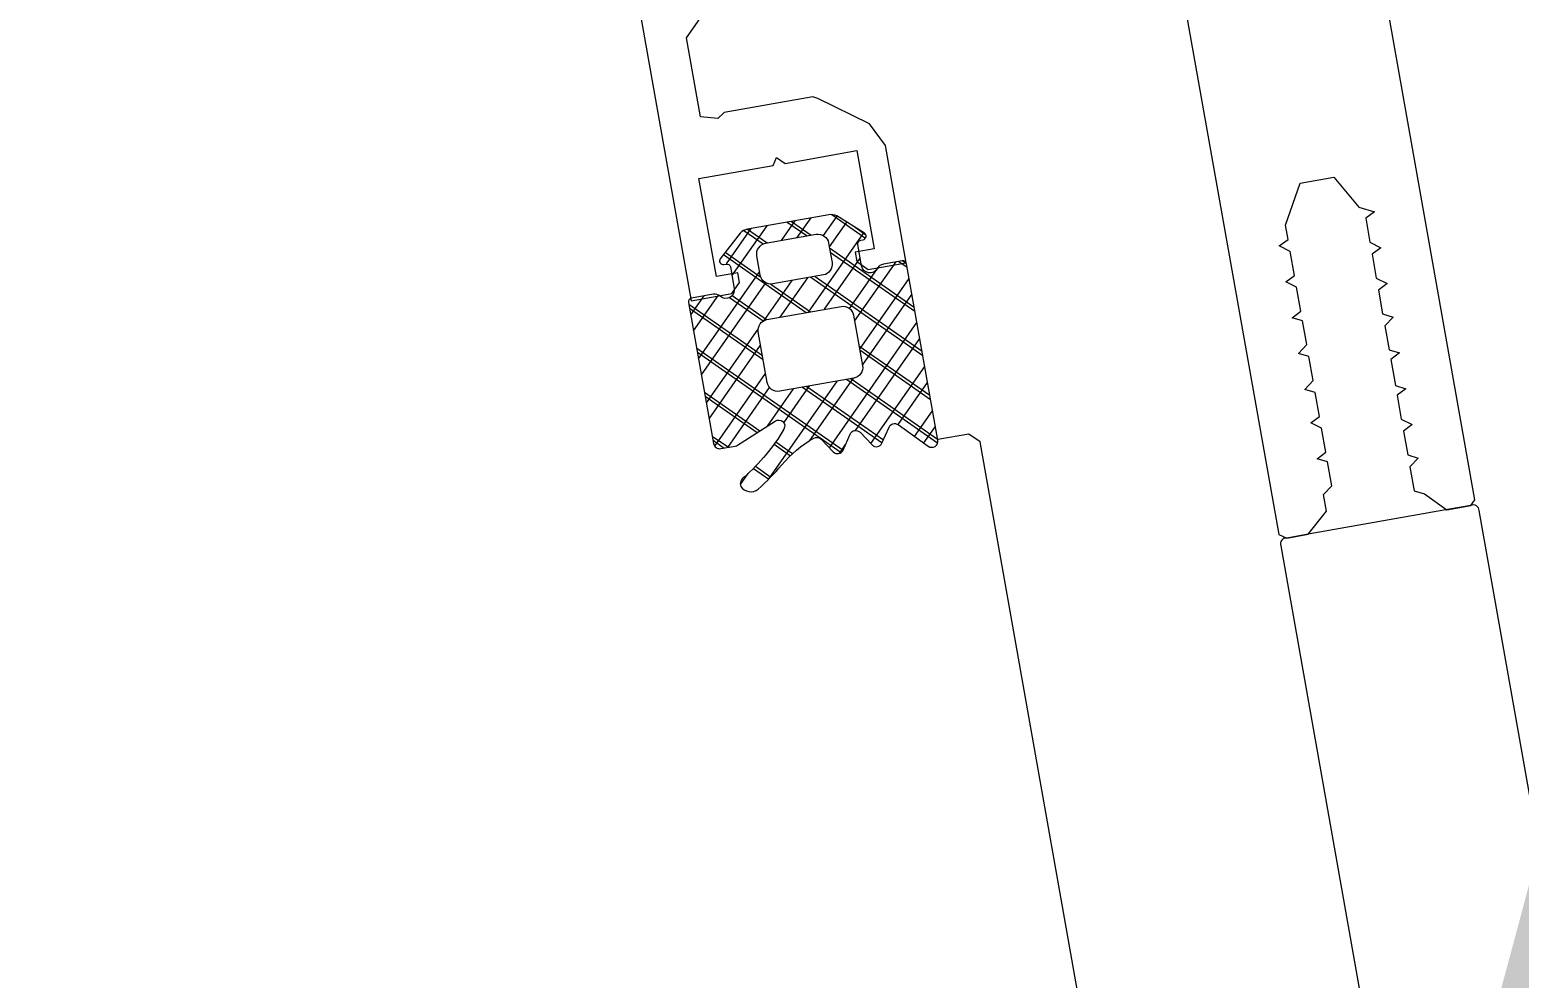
# Model space of a CAD drawing. Header units: millimetres. Extents: x -455656 to 9247092, y 0 to 412358.
# Drawn here: x -196674 to -196599.3, y 353572.3 to 353619.9 of the extents above; entities that cross this region are included whole.
import ezdxf
from ezdxf import colors
from ezdxf.entities.mleader import LeaderData, LeaderLine
from ezdxf.enums import TextEntityAlignment as Align
from ezdxf.math import Vec2, Vec3

# ---------------------------------------------------------------- set-up
doc = ezdxf.new("R2018")
doc.units = ezdxf.units.MM
doc.header["$MEASUREMENT"] = 0
doc.layers.get('0').update_dxf_attribs({"color": 250, "lineweight": 9})
doc.layers.add('АР_Названия помещений', color=124, linetype='Continuous', lineweight=5, plot=False)
for name, color, linetype, lineweight in [('АР_Номер помещения', 1, 'Continuous', 25), ('АР_Перегородки витражные', 152, 'Continuous', 13), ('АР_Помещения_площадь', 19, 'Continuous', 9), ('подлога', 250, 'Continuous', 9)]:
    doc.layers.add(name, color=color, linetype=linetype, lineweight=lineweight)
doc.styles.add('ISOCPEUR', font='isocpeur.ttf', dxfattribs={"width": 0.7})
doc.styles.get("Standard").update_dxf_attribs({"font": 'isocpeur.ttf'})

# ---------------------------------------------------------------- blocks, each defined once
blk = doc.blocks.new('*U54')
at = {"color": 7, "style": 'ISOCPEUR', "width": 0.7, "flags": 1}
blk.add_attdef('КАТЕГОРИЯ', (-499.1655280450395, -2092.186355050572), '', height=250, dxfattribs=at)
at = {"layer": 'АР_Номер помещения', "color": 7, "style": 'ISOCPEUR', "width": 0.7}
blk.add_attdef('НОМЕР_ПОМЕЩЕНИЯ', text='', height=300, dxfattribs=at).set_placement((3509.935226487982, -2299.443440271955), align=Align.MIDDLE_CENTER)
at = {"layer": 'АР_Помещения_площадь', "color": 7, "lineweight": 30, "width": 0.7, "flags": 104}
blk.add_attdef('ИМЯ_ПОМЕЩЕНИЯ', text='', height=100, dxfattribs=at).set_placement((157.6277002443094, 1217.141369806137), align=Align.MIDDLE_CENTER)
at = {"layer": 'АР_Помещения_площадь', "color": 7, "style": 'ISOCPEUR', "width": 0.7}
blk.add_attdef('ПЛОЩАДЬ_ПОМЕЩЕНИЯ', text='', height=200, dxfattribs=at).set_placement((4056.613828067242, -3701.767637259052), align=Align.MIDDLE_RIGHT)
blk = doc.blocks.new('*U56')
at = {"color": 7, "style": 'ISOCPEUR', "width": 0.7, "flags": 1}
blk.add_attdef('КАТЕГОРИЯ', (-499.1655280450395, -2092.186355050572), '', height=250, dxfattribs=at)
at = {"layer": 'АР_Номер помещения', "color": 7, "style": 'ISOCPEUR', "width": 0.7}
blk.add_attdef('НОМЕР_ПОМЕЩЕНИЯ', text='', height=300, dxfattribs=at).set_placement((-5271.02202745344, -1713.491392674061), align=Align.MIDDLE_CENTER)
at = {"layer": 'АР_Помещения_площадь', "color": 7, "lineweight": 30, "width": 0.7, "flags": 104}
blk.add_attdef('ИМЯ_ПОМЕЩЕНИЯ', text='', height=100, dxfattribs=at).set_placement((157.6277002443094, 1217.141369806137), align=Align.MIDDLE_CENTER)
at = {"layer": 'АР_Помещения_площадь', "color": 7, "style": 'ISOCPEUR', "width": 0.7}
blk.add_attdef('ПЛОЩАДЬ_ПОМЕЩЕНИЯ', text='', height=200, dxfattribs=at).set_placement((-3511.072516072472, -2722.763157919153), align=Align.MIDDLE_RIGHT)
blk = doc.blocks.new('*U58')
at = {"color": 7, "style": 'ISOCPEUR', "width": 0.7, "flags": 1}
blk.add_attdef('КАТЕГОРИЯ', (-499.1655280450395, -2092.186355050572), '', height=250, dxfattribs=at)
at = {"layer": 'АР_Номер помещения', "color": 7, "style": 'ISOCPEUR', "width": 0.7}
blk.add_attdef('НОМЕР_ПОМЕЩЕНИЯ', text='', height=300, dxfattribs=at).set_placement((-2814.848844473749, -3287.444410179427), align=Align.MIDDLE_CENTER)
at = {"layer": 'АР_Помещения_площадь', "color": 7, "lineweight": 30, "width": 0.7, "flags": 104}
blk.add_attdef('ИМЯ_ПОМЕЩЕНИЯ', text='', height=100, dxfattribs=at).set_placement((157.6277002443094, 1217.141369806137), align=Align.MIDDLE_CENTER)
at = {"layer": 'АР_Помещения_площадь', "color": 7, "style": 'ISOCPEUR', "width": 0.7}
blk.add_attdef('ПЛОЩАДЬ_ПОМЕЩЕНИЯ', text='', height=200, dxfattribs=at).set_placement((-2392.072701939895, -3943.329867003822), align=Align.MIDDLE_RIGHT)
blk = doc.blocks.new('*U62')
at = {"color": 7, "style": 'ISOCPEUR', "width": 0.7, "flags": 1}
blk.add_attdef('КАТЕГОРИЯ', (-499.1655280450395, -2092.186355050572), '', height=250, dxfattribs=at)
at = {"layer": 'АР_Номер помещения', "color": 7, "style": 'ISOCPEUR', "width": 0.7}
blk.add_attdef('НОМЕР_ПОМЕЩЕНИЯ', text='', height=300, dxfattribs=at).set_placement((-10209.65571888106, 3494.977061410633), align=Align.MIDDLE_CENTER)
at = {"layer": 'АР_Помещения_площадь', "color": 7, "style": 'ISOCPEUR', "width": 0.7}
blk.add_attdef('ПЛОЩАДЬ_ПОМЕЩЕНИЯ', text='', height=200, dxfattribs=at).set_placement((-8321.766415237817, 2254.955536671621), align=Align.MIDDLE_RIGHT)
at = {"layer": 'АР_Помещения_площадь', "color": 7, "lineweight": 30, "width": 0.7, "flags": 104}
blk.add_attdef('ИМЯ_ПОМЕЩЕНИЯ', text='', height=100, dxfattribs=at).set_placement((157.6277002443094, 1217.141369806137), align=Align.MIDDLE_CENTER)
blk = doc.blocks.new('*U293')
at = {"color": 7, "style": 'ISOCPEUR', "width": 0.7, "flags": 1}
blk.add_attdef('КАТЕГОРИЯ', (-499.1655280450395, -2092.186355050572), '', height=250, dxfattribs=at)
at = {"layer": 'АР_Номер помещения', "color": 7, "style": 'ISOCPEUR', "width": 0.7}
blk.add_attdef('НОМЕР_ПОМЕЩЕНИЯ', text='', height=300, dxfattribs=at).set_placement((-1382.057552903807, -1075.324378303986), align=Align.MIDDLE_CENTER)
at = {"layer": 'АР_Помещения_площадь', "color": 7, "lineweight": 30, "width": 0.7, "flags": 104}
blk.add_attdef('ИМЯ_ПОМЕЩЕНИЯ', text='', height=100, dxfattribs=at).set_placement((157.6277002443094, 1217.141369806137), align=Align.MIDDLE_CENTER)
at = {"layer": 'АР_Помещения_площадь', "color": 7, "style": 'ISOCPEUR', "width": 0.7}
blk.add_attdef('ПЛОЩАДЬ_ПОМЕЩЕНИЯ', text='', height=200, dxfattribs=at).set_placement((556.6921631372056, -1560.833084467145), align=Align.MIDDLE_RIGHT)
blk = doc.blocks.new('_DotSmall')
at = {"color": 0, "linetype": 'ByBlock', "const_width": 0.5}
blk.add_lwpolyline([(-0.0625, 0, 1), (0.0625, 0, 1)], format="xyb", close=True, dxfattribs=at)
blk = doc.blocks.new('стойка витр.')
h = blk.add_hatch()
h.set_pattern_fill('ANSI37', scale=0.5, angle=-69.23283665521843)
h.set_pattern_definition([(335.7671633447816, (-69115.31625940584, 318510.9409690977), (0.6515825639889636, 1.447617495164233), []), (65.76716334478155, (-69115.31625940584, 318510.9409690977), (-1.447617495164233, 0.6515825639889636), [])])
edge = h.paths.add_edge_path()
edge.add_line((-22.69442369043827, 14.13646889062511), (-23.03581465108437, 15.03674084689555))
edge.add_arc((-23.43472203482704, 14.88552442783714), 0.426606969231953, 20.76054121617168, 72.29995807937499)
edge.add_arc((-23.17519432072194, 15.69843630689562), 0.4267278803337561, 110.7639791014305, 252.28796188313498, ccw=False)
edge.add_line((-23.32647754022037, 16.09744767434313), (-22.30045238576713, 16.48652534212306))
edge.add_arc((-22.23557122191811, 16.31559297980009), 0.1828317202011609, 20.74895968860318, 110.7853670150393, ccw=False)
edge.add_line((-22.06459766681655, 16.38036551539699), (-22.02136925791274, 16.26636916297139))
edge.add_arc((-21.85036169383434, 16.33121481389334), 0.1828894349477776, 200.7666051414026, 335.7779732891441)
edge.add_line((-21.68357339510112, 16.25618009645405), (-21.08991230116226, 17.78525728297245))
edge.add_arc((-21.70321396183568, 17.95657679537892), 0.6367804192309714, 344.3928406199507, 381.7248777476984)
edge.add_line((-21.1116628201562, 18.19228116337763), (-22.58147269752226, 22.06827310883818))
edge.add_arc((-23.18057156739388, 21.852472630542), 0.6367804192296693, 19.80944894391843, 57.14148607166609)
edge.add_line((-22.83507592984824, 22.38737642259366), (-24.29334917705273, 23.13834224954917))
edge.add_arc((-24.36844682475663, 22.97158227615987), 0.1828894349476184, 65.75635339884347, 200.7677215648203)
edge.add_line((-24.53945312526776, 22.90673329312267), (-24.49622471639304, 22.79273694081348))
edge.add_arc((-24.66715707872659, 22.7278557770023), 0.1828317201976129, -69.25104032206309, 20.78536700277641, ccw=False)
edge.add_line((-24.60238454316277, 22.55688222189201), (-25.62840969761601, 22.16780455411208))
edge.add_arc((-25.77973726672901, 22.56679910380675), 0.4267278803402734, 149.2463648073436, 290.7703475895543, ccw=False)
edge.add_arc((-26.51302534269302, 23.00322659508151), 0.4266069692186295, 329.2343686070108, 380.7737854734352)
edge.add_line((-26.11415292418678, 23.1545352198882), (-26.50320860397187, 24.18050239048171))
edge.add_arc((-26.6741821590871, 24.11572985494814), 0.1828317201915107, 20.74895966852365, 110.7853670116034)
edge.add_line((-26.73906332292245, 24.28666221726598), (-33.46508004333009, 21.73609814226074))
edge.add_arc((-33.37260125833668, 21.44478009969028), 0.3056444463767395, 107.6120180140902, 200.6882886899978)
edge.add_line((-33.6585366082727, 21.33680091994756), (-33.39916615508264, 20.65282280623796))
edge.add_arc((-33.11489203283651, 20.76049792175978), 0.3039830703862393, 200.7452912846324, 225.8123610097134)
edge.add_line((-33.32677140043234, 20.54252351805917), (-31.79381202385412, 18.90709041146329))
edge.add_arc((-32.0063560722166, 18.68866847666476), 0.3047673113958362, -108.86283880448178, 45.781400895661875, ccw=False)
edge.add_arc((-28.70749382052437, 27.75544220980088), 9.952967568180252, 231.9543329511108, 250.0411665169116, ccw=False)
edge.add_arc((-35.13741779119496, 19.64784166335459), 0.4002801790554734, 42.30928712460122, 119.2250395725891)
edge.add_arc((-34.91139847875967, 19.56672148584141), 0.6024183835395109, 134.3950067436913, 228.6478049676944)
edge.add_arc((-28.53884731806517, 27.80771469972205), 11.01872594929672, 232.0873456721725, 240.8889416158169)
edge.add_arc((-36.88860151399224, 12.8729826853881), 6.091684827127049, 40.75890454826748, 60.61437004968877, ccw=False)
edge.add_arc((-32.50226594848368, 16.64775385941913), 0.3047655738188228, -34.89587558046088, 41.60271899476669, ccw=False)
edge.add_line((-32.25229934006347, 16.47340148731018), (-32.76342180219945, 15.75802363698313))
edge.add_arc((-32.51342051808022, 15.58368567090239), 0.3047857747310843, 145.1100748179471, 256.4242518685471)
edge.add_line((-32.58496309185284, 15.28741547561367), (-31.72801335877739, 15.09082250765641))
edge.add_arc((-31.79955593254474, 14.79455231235153), 0.3047857747455557, -34.88992517811971, 76.42425187022229, ccw=False)
edge.add_line((-31.54955464840168, 14.62021434627968), (-32.06065512256464, 13.90477851201285))
edge.add_arc((-31.81065383841726, 13.73044054594722), 0.304785774745541, 145.1100748233031, 256.4242518693868)
edge.add_line((-31.88219641218893, 13.4341703506434), (-31.02524667911348, 13.23757738269342))
edge.add_arc((-31.09682011228135, 12.94126594878393), 0.3048331054871362, -24.2246592297883, 76.42043308581259, ccw=False)
edge.add_line((-30.81882951050648, 12.81618818287097), (-31.59985344059533, 11.12048939903616))
edge.add_arc((-31.32187980059053, 10.99539431777895), 0.3048247429134716, 155.7710645559098, 290.7402899417831)
edge.add_line((-31.21393143609748, 10.71032366952568), (-22.80062470957637, 13.90072279884771))
edge.add_arc((-22.86539724513609, 14.07169635396312), 0.1828317202009504, 290.7489596761703, 380.7489600455551)
edge = h.paths.add_edge_path(flags=16)
edge.add_line((-23.10434971895302, 21.04022295145114), (-22.19142218885827, 18.63276889372355))
edge.add_arc((-22.69773797682865, 18.4407695405971), 0.5414973949605305, -69.23283665472542, 20.767163345274582, ccw=False)
edge.add_line((-22.5057386237022, 17.93445375262672), (-23.43116100440966, 17.58352553217992))
edge.add_arc((-23.62316035752519, 18.08984132014666), 0.5414973949532591, 200.7671633443313, 290.7671633443313, ccw=False)
edge.add_line((-24.12947614549194, 17.89784196703113), (-25.04240367558668, 20.30529602475872))
edge.add_arc((-24.53608788761267, 20.4972953778888), 0.541497394965222, 110.76716334549809, 200.7671633454981, ccw=False)
edge.add_line((-24.72808724074275, 21.00361116586282), (-23.80266486003529, 21.35453938630963))
edge.add_arc((-23.6106655069234, 20.84822359833925), 0.5414973949553709, 20.767163343835023, 110.767163343835, ccw=False)
edge = h.paths.add_edge_path(flags=16)
edge.add_line((-26.85119390953332, 20.26120087689196), (-25.51269974335446, 16.73149769075098))
edge.add_arc((-26.01901553132848, 16.5394983376209), 0.541497394965222, -69.23283665450191, 20.76716334549809, ccw=False)
edge.add_line((-25.82701617819839, 16.03318254964688), (-28.23444912247942, 15.12026302596496))
edge.add_arc((-28.4264484756095, 15.62657881394625), 0.5414973949720253, 200.7671633452251, 290.76716334522513, ccw=False)
edge.add_line((-28.9327642635908, 15.43457946081617), (-30.27125842979876, 18.96428264696442))
edge.add_arc((-29.76494264181383, 19.15628200007632), 0.5414973949689773, 110.76716334328901, 200.767163343289, ccw=False)
edge.add_line((-29.95694199492573, 19.66259778806125), (-27.5495090506447, 20.57551731175045))
edge.add_arc((-27.35750969751825, 20.06920152376551), 0.541497394974137, 20.767163344728715, 110.76716334472869, ccw=False)
at = {"lineweight": 0, "ltscale": 100, "transparency": 33554687}
for points in [[(65.92687011216185, 59.2824299609274), (-26.6419368966599, 24.17953274302999), (-25.90703195796232, 22.24153677027789), (-25.27813291337225, 21.95846499659092), (-24.82208952034125, 22.13140062004823), (-25.21116718812846, 23.15742577453057), (-20.53714279274573, 24.92985650197079), (-19.19699615391437, 21.39579562939616), (-18.76855027934653, 21.29748815141647), (-18.98085410959902, 20.82581386800302), (-17.68393587967148, 17.40574934773758), (-22.35796027505421, 15.63331862029736), (-22.70380953396671, 16.54534742246324), (-23.1598529269977, 16.37241179900593), (-23.44292470067739, 15.74351275440858), (-22.75122618288151, 13.91945515007683), (-17.16517298531835, 16.03773513642955), (-16.24131551088067, 17.04008095841709), (-15.46667035139399, 19.81128934778826), (-15.4391308168415, 20.08251046122314), (-17.03864790883381, 24.30054944750736), (-17.39634782800567, 24.5561396704943), (-17.47095398549573, 25.44057095424068), (-13.70890040838276, 26.86717441076325), (-12.4510803312005, 26.30097287951503)], [(-4.8720624113339, 3.563811556159635), (-32.68827406296623, -6.984337978748954), (-32.78663952485658, -7.412805841304362), (-32.39756185706938, -8.438830995786702), (-31.09647737510386, -9.118948907402228), (-30.2985029091069, -8.81635004535201), (-29.78357822878752, -9.142708211846184), (-28.64349873815081, -8.710380147196702), (-28.58844165704795, -8.16787993638718), (-28.18751332900138, -8.537466511741513), (-27.04754980615689, -8.105182423096267), (-26.87849637278123, -7.51945380341931), (-26.47751006082399, -7.889018390778801), (-25.33748855406884, -7.456712314131437), (-25.28243147299509, -6.914212103321915), (-24.7675067926466, -7.240570269808813), (-23.62748528589145, -6.808264193168725), (-23.5724282048177, -6.265763982351928), (-23.05744554058765, -6.592100160843984), (-21.91748201774317, -6.159816072198737), (-21.86242493664031, -5.617315861389216), (-21.46149660859373, -5.986902436743549), (-20.32147510183859, -5.554596360096184), (-20.15236368455226, -4.968845752424386), (-19.75143535650568, -5.338432327778719), (-18.6114718336612, -4.906148239133472), (-18.44241840028553, -4.320419619456516), (-18.0414320883574, -4.689984206808731), (-17.35739599072258, -4.430591765623831), (-15.14439867439796, -4.764904394331097), (-14.53915697429329, -6.360969294146344), (-15.78927863537683, -7.87813783652382), (-15.87193323494284, -8.691881148712127), (-16.27286156296032, -8.322294573416002), (-17.41288306971546, -8.754600650063367), (-17.58193650312023, -9.340329269682115), (-17.9828648311377, -8.97074269438599), (-19.12288633789285, -9.403048771026079), (-19.29193977129762, -9.988777390644827), (-19.69292608322576, -9.61921280335082), (-20.83288960607024, -10.05149689199607), (-20.8879466871731, -10.59399710274738), (-21.40287136749248, -10.26763893631141), (-22.54295085812919, -10.6999670009609), (-22.59800793926115, -11.24246721171221), (-22.99893626727862, -10.87288063641608), (-24.25289614239591, -11.34839313392149), (-24.30795322352787, -11.89089334468008), (-24.70893953545601, -11.52132875738607), (-25.84896104221116, -11.95363483402616), (-26.01801447558682, -12.53936345364491), (-26.4189428036334, -12.16977687834878), (-27.55896431035944, -12.60208295499615), (-27.61402139149141, -13.14458316574746), (-28.12900405569235, -12.81824698731361), (-29.26896757853683, -13.25053107595886), (-29.32402465966879, -13.79303128671745), (-29.89022619093885, -15.05085136390699), (-29.45792011427693, -16.19087287064031), (-29.14341260807123, -16.33238676948531), (-1.327200956468005, -5.784237234569446)], [(-69.8438361948356, -5.633594956780144), (-69.21493715024553, -5.916666730459838), (-30.90838462579995, 8.609511357899464), (-30.62531285212026, 9.238410402496811), (-31.1873041553481, 10.72042096611403)]]:
    blk.add_lwpolyline(points, dxfattribs=at)
at = {"color": 7, "lineweight": 0, "ltscale": 100, "transparency": 33554687}
blk.add_lwpolyline([(-22.69442369043827, 14.13646889062511), (-23.03581465108437, 15.03674084689555, 0.2287523810762611), (-23.30501911480678, 15.29193636016134, -0.7101639231358212), (-23.32647754022037, 16.09744767434313), (-22.30045238576713, 16.48652534212306, -0.4143996870914876), (-22.06459766681655, 16.38036551539699), (-22.02136925791274, 16.26636916297139, 0.6682503890445888), (-21.68357339510112, 16.25618009645405), (-21.08991230116226, 17.78525728297245, 0.1643479059441302), (-21.1116628201562, 18.19228116337763), (-22.58147269752226, 22.06827310883818, 0.1643479059441302), (-22.83507592984824, 22.38737642259366), (-24.29334917705273, 23.13834224954917, 0.6682503891596868), (-24.53945312526776, 22.90673329312267), (-24.49622471639304, 22.79273694081348, -0.4143996870833266), (-24.60238454316277, 22.55688222189201), (-25.62840969761601, 22.16780455411208, -0.7101639231391418), (-26.14645609946456, 22.78500538597291, 0.2287523810910513), (-26.11415292418678, 23.1545352198882), (-26.50320860397187, 24.18050239048171, 0.4143996871765861), (-26.73906332292245, 24.28666221726598), (-33.46508004333009, 21.73609814226074, 0.4300281847644905), (-33.6585366082727, 21.33680091994756), (-33.39916615508264, 20.65282280623796, 0.1098139781175365), (-33.32677140043234, 20.54252351805917), (-31.79381202385412, 18.90709041146329, -0.8000358277039689), (-32.10488848172827, 18.40026861818478, -0.07908294790216032), (-34.84140179419774, 19.91728321780829, 0.3488032577412263), (-35.33285102594527, 19.99716969329165, 0.4361245879823007), (-35.30940773655311, 19.11450854978466, 0.03842309887939363), (-33.89950172111276, 18.18089248692559, -0.08685322061285544), (-32.2743724368047, 16.85010652759956, -0.3467629046601076), (-32.25229934006347, 16.47340148731018), (-32.76342180219945, 15.75802363698313, 0.5278770357902526), (-32.58496309185284, 15.28741547561367), (-31.72801335877739, 15.09082250765641, -0.5278770357776507), (-31.54955464840168, 14.62021434627968), (-32.06065512256464, 13.90477851201285, 0.5278770357650493), (-31.88219641218893, 13.4341703506434), (-31.02524667911348, 13.23757738269342, -0.4697389635461835), (-30.81882951050648, 12.81618818287097), (-31.59985344059533, 11.12048939903616, 0.667984424932516), (-31.21393143609748, 10.71032366952568), (-22.80062470957637, 13.90072279884771, 0.4142135642613711)], format="xyb", close=True, dxfattribs=at)
for points in [[(-26.73906332292245, 24.28666221726598), (-26.73906332292245, 24.28666221726598)], [(-22.80062470957637, 13.90072279884771), (-22.80062470957637, 13.90072279884771)]]:
    blk.add_lwpolyline(points, dxfattribs=at)
at = {"color": 7}
for points in [[(-23.10434971895302, 21.04022295145114), (-22.19142218885827, 18.63276889372355, -0.414213562373095), (-22.5057386237022, 17.93445375262672), (-23.43116100440966, 17.58352553217992, -0.414213562373095), (-24.12947614549194, 17.89784196703113), (-25.04240367558668, 20.30529602475872, -0.414213562373095), (-24.72808724074275, 21.00361116586282), (-23.80266486003529, 21.35453938630963, -0.414213562373095)], [(-26.85119390953332, 20.26120087689196), (-25.51269974335446, 16.73149769075098, -0.414213562373095), (-25.82701617819839, 16.03318254964688), (-28.23444912247942, 15.12026302596496, -0.414213562373095), (-28.9327642635908, 15.43457946081617), (-30.27125842979876, 18.96428264696442, -0.414213562373095), (-29.95694199492573, 19.66259778806125), (-27.5495090506447, 20.57551731175045, -0.414213562373095)]]:
    blk.add_lwpolyline(points, format="xyb", close=True, dxfattribs=at)
at = {"lineweight": 0, "ltscale": 100, "transparency": 33554687}
blk.add_lwpolyline([(-60.62370682114852, -28.40042247599195), (-29.6323624739598, -16.64818975485105, 0.5239329190821609), (-29.45792011430603, -16.19087287058937), (-29.84699778209324, -15.16484771611431), (-32.39756185706938, -8.438830995786702), (-32.78663952485658, -7.412805841304362, 0.5239329190821609), (-33.2204523376422, -7.186144611914642), (-64.21182667926769, -18.93829823563283, 0.4143255057077639), (-64.53033920991584, -19.64587643784762), (-64.05480472955969, -20.89989428329136, 0.410627156480438), (-63.35370618529851, -21.2207818566676), (-62.72021259606117, -20.98055557451153, 0.4925517741577297), (-62.57218080674647, -20.68314875576471), (-62.75156135272118, -20.21010964907327, -0.4411110715409258), (-62.61002546586678, -19.89566012677096), (-60.83807044223067, -19.28752400128724, -0.2080566110632873), (-59.94503853938659, -19.40384657128016, -1.575399656426527e-05), (-56.87977393603069, -20.78551547546522, -0.4398191101055806), (-56.36006749374792, -22.15601788895583, -1.575399656426528e-05), (-57.73845635901671, -25.2227588602982, -0.2080566110632873)], format="xyb", dxfattribs=at)
at = {"color": 7, "lineweight": 0, "ltscale": 100, "transparency": 33554687}
blk.add_arc((-33.37357679728302, 21.44486016019073), 0.304760386648688, 110.7561904730667, 200.7778938289061, dxfattribs=at)
blk = doc.blocks.new('A$Cf7573d2c')
h = blk.add_hatch()
h.set_pattern_fill('ANSI37', color=5, scale=0.4999999999999999, angle=11.05056813833426)
h.set_pattern_definition([(56.05056813833426, (-325577.5326109263, -14427.20117750167), (-1.316880116997287, 0.8865568269756945), []), (146.0505681383342, (-325577.5326109263, -14427.20117750167), (-0.8865568269756945, -1.316880116997287), [])])
edge = h.paths.add_edge_path()
edge.add_line((11.41465996426996, -79.99643199487764), (10.46968452970032, -80.18098228986491))
edge.add_arc((10.55140614984776, -80.59968872998178), 0.4266069692291248, 101.043946010946, 152.583362874149)
edge.add_arc((9.793957552359752, -80.20668493908093), 0.4267278803342317, 191.0473838945442, 332.5713666762502, ccw=False)
edge.add_line((9.375137345981784, -80.28845485154307), (9.164808407542296, -79.21148187752988))
edge.add_arc((9.344238991408933, -79.17638054589366), 0.1828317201947123, 101.03236448459671, 191.0687718110337, ccw=False)
edge.add_line((9.30925168201793, -78.99692769389367), (9.428908583358862, -78.97355913252977))
edge.add_arc((9.39385494741606, -78.79406041936467), 0.182889434962051, 281.0500099214912, 416.0613780692319)
edge.add_line((9.495962937711738, -78.64232873599394), (8.089016010286286, -77.79911412490765))
edge.add_arc((7.816644230628035, -78.3747033152498), 0.6367804192914093, 64.67624541442503, 102.008282542173)
edge.add_line((7.684160098433495, -77.75185722101014), (3.615703731076792, -78.54641207955137))
edge.add_arc((3.727295635401254, -79.173338350509), 0.636780419240097, 100.0928537358094, 137.4248908635568)
edge.add_line((3.258376220357604, -78.74252065760083), (2.272063397220336, -80.0531302683521))
edge.add_arc((2.423756540580288, -80.15529550549245), 0.182889434966498, 146.039758200854, 281.0511263668317)
edge.add_line((2.458813674165867, -80.33479353558505), (2.578470575390384, -80.31142497422115))
edge.add_arc((2.613571906944562, -80.49085555806899), 0.182831720160508, 11.03236446209769, 101.06877178693532, ccw=False)
edge.add_line((2.79302475892473, -80.455868248755), (3.003353697480634, -81.53284122276818))
edge.add_arc((2.584542582461389, -81.6146576870381), 0.4267278803749458, -130.47023040168227, 11.053752380527897, ccw=False)
edge.add_arc((2.030615204991726, -82.2637684772957), 0.4266069692120041, 49.5177734016168, 101.0571902680406)
edge.add_line((1.948796800570562, -81.84508093881595), (0.8718846896663308, -82.0553979909455))
edge.add_arc((0.9068719990261886, -82.23485084292453), 0.1828317201681706, 101.0323644762739, 191.0687718193541)
edge.add_line((0.7274414151906967, -82.2699521745817), (2.106234080158174, -89.32995279858005))
edge.add_arc((2.408981151662215, -89.28796782188036), 0.3056444463306128, 187.8954228019012, 280.9716934778102)
edge.add_line((2.467152627417818, -89.58802549463871), (3.185094034764916, -89.44781412654265))
edge.add_arc((3.126941887751211, -89.14944516903338), 0.3039830702645643, 281.0286960890925, 306.0957658141734)
edge.add_line((3.306029453873634, -89.39507365001191), (5.176726684905589, -88.1601251628017))
edge.add_arc((5.356143180744712, -88.40648432158397), 0.3047673113952634, -28.579434009353804, 126.06480569078869, ccw=False)
edge.add_arc((-3.023799238718447, -83.6247018996756), 9.952967568203494, 312.237737744563, 330.32457131036375, ccw=False)
edge.add_arc((3.882285149072121, -91.33074545772703), 0.4002801790518057, 122.5926919233885, 199.5084443713766)
edge.add_arc((4.000388008000102, -91.12165952445687), 0.6024183835289821, 214.6784115371002, 308.9312097611028)
edge.add_arc((-3.046858568287144, -83.44965241108206), 11.01872594965999, 312.3707504643666, 321.172346408011)
edge.add_arc((10.26440043355916, -94.20023375649555), 6.09168482694455, 121.0423093429209, 140.8977748443422, ccw=False)
edge.add_arc((7.284082988952713, -89.23973528991692), 0.3047655738078916, 45.38752921329251, 121.88612378851909, ccw=False)
edge.add_line((7.498122293618508, -89.02278084530553), (8.116973152966239, -89.64730887029145))
edge.add_arc((8.331004110641391, -89.43031781604256), 0.3047857747129765, 225.3934796127387, 336.7076566633418)
edge.add_line((8.610949610476382, -89.55083704931894), (8.949353960924782, -88.73936053352372))
edge.add_arc((9.229299460771111, -88.8598797667927), 0.3047857747204645, 45.393479617120875, 156.7076566654631, ccw=False)
edge.add_line((9.443330418434925, -88.64288871252211), (10.06224214087706, -89.26740485119808))
edge.add_arc((10.27627309859769, -89.05041379688058), 0.304785774793757, 225.3934796157099, 336.7076566617938)
edge.add_line((10.55621859850362, -89.17093303019647), (10.8946229488356, -88.35945651440124))
edge.add_arc((11.17460388746825, -88.48001312446931), 0.3048331055327169, 56.058745561357625, 156.7038378769572, ccw=False)
edge.add_line((11.34480519453064, -88.22712038573809), (12.88436133123469, -89.28313158194942))
edge.add_arc((13.05457684253595, -89.03025848406948), 0.3048247429572407, 236.0544693444964, 371.0236947303713)
edge.add_line((13.35377701732796, -88.97197144156962), (11.6291001267964, -80.14089753731969))
edge.add_arc((11.44964727477784, -80.17588484667064), 0.1828317202052636, 11.03236447116439, 101.0323648405485)
edge = h.paths.add_edge_path(flags=16)
edge.add_line((4.540757622104138, -79.23529726907145), (7.067755079362541, -78.74178377749922))
edge.add_arc((7.171546747355023, -79.27324094260985), 0.5414973949079368, 11.050568135283015, 101.05056813528307, ccw=False)
edge.add_line((7.703003912465647, -79.16944927461736), (7.892709892010316, -80.14082399115432))
edge.add_arc((7.361252726892417, -80.24461565921229), 0.5414973949276295, -78.94943185806409, 11.050568141935912, ccw=False)
edge.add_line((7.465044394950382, -80.77607282433019), (4.938046937691979, -81.26958631591697))
edge.add_arc((4.834255269641289, -80.73812915074814), 0.5414973949762222, 191.0505681401473, 281.05056814014733, ccw=False)
edge.add_line((4.302798104472458, -80.84192081879883), (4.113092124927789, -79.87054610224732))
edge.add_arc((4.644549290103896, -79.76675443424756), 0.5414973949736009, 101.05056813471049, 191.0505681347106, ccw=False)
edge = h.paths.add_edge_path(flags=16)
edge.add_line((4.676231182878837, -83.05987093099975), (8.381203640135936, -82.33630316946073))
edge.add_arc((8.484995308186626, -82.86776033462957), 0.5414973949762222, 11.050568140147277, 101.05056814014728, ccw=False)
edge.add_line((9.016452473355457, -82.76396866657888), (9.509961636853404, -85.29094396196888))
edge.add_arc((8.978504471662745, -85.39473562998319), 0.5414973949906723, -78.94943186407329, 11.05056813592671, ccw=False)
edge.add_line((9.082296139677055, -85.92619279517385), (5.37732368230354, -86.64976055674197))
edge.add_arc((5.27353201432561, -86.11830339161679), 0.5414973949194297, 191.0505681334767, 281.05056813347676, ccw=False)
edge.add_line((4.742074849200435, -86.22209505959472), (4.248565685702488, -83.69511976420472))
edge.add_arc((4.780022850893147, -83.59132809619041), 0.5414973949906723, 101.05056813592671, 191.0505681359266, ccw=False)
at = {"color": 5, "lineweight": 0, "ltscale": 100, "transparency": 33554687}
for points in [[(-18.12661785061937, 14.97306006058352), (0.8494265772169456, -82.19229982656543), (2.883654761011712, -81.79502239728754), (3.268808120395988, -81.22292054705031), (3.175321988761425, -80.74423207908694), (2.098349014646374, -80.95456101758464), (1.140202340320684, -76.04844547851826), (4.849748867331073, -75.3239844176278), (5.018956985673867, -74.91827659131377), (5.448033373337239, -75.20714161088108), (9.037922999123111, -74.50604911138362), (9.996069673448801, -79.41216465045), (9.038753600558266, -79.5991250275838), (9.132239732309245, -80.07781349554716), (9.704341582604684, -80.4629668550042), (11.61897372815292, -80.08904610075115), (10.47386667667888, -74.225614488867), (9.64182380773127, -73.14583930670051), (7.041110076359473, -71.91459637857042), (6.778427712619305, -71.84167660005915), (2.350939778378233, -72.70634902901656), (2.038645334308967, -73.01578040185268), (1.154309903038666, -72.94004652887816), (0.383111719507724, -68.9911861994915), (1.153479301603511, -67.84697061266343)], [(24.84361533320043, -64.21413804324402), (30.5457701429259, -93.41157833833131), (30.95148985553533, -93.58084731984127), (32.02846282953396, -93.37051838135812), (32.91841456328984, -92.2028852563817), (32.75483463390265, -91.3652869478974), (33.16341741790529, -90.91283011251653), (32.92970803170465, -89.71613937416987), (32.40428244089708, -89.57031170348637), (32.83623378630728, -89.23751176930091), (32.60254817281384, -88.04094275718671), (32.05375402071513, -87.7754581853078), (32.48569347965531, -87.44259738799883), (32.25199597980827, -86.24596751274657), (31.72657038911711, -86.10013984210673), (32.13515317311976, -85.64768300669675), (31.90145567327272, -84.4510531314445), (31.37603008258156, -84.3052254607901), (31.78460098023061, -83.85270776228572), (31.55091536673717, -82.65613875015697), (31.0254897759296, -82.51031107948802), (31.4574411213398, -82.17751114530256), (31.22374362149276, -80.9808812700503), (30.67493758304045, -80.71533583504788), (31.10688892833423, -80.38253590086242), (30.87320331484079, -79.18596688874823), (30.3244091628585, -78.92048231686931), (30.75634862179868, -78.58762151958945), (30.61612536734901, -77.8696192491625), (31.31914049666375, -75.74479177764442), (32.99445883987937, -75.41760814606096), (34.2788739084499, -76.90585627224937), (35.06699374923483, -77.12466458456765), (34.63504240394104, -77.45746451872401), (34.86873990378808, -78.65409439397627), (35.41753405577037, -78.91957896586973), (34.98558271059301, -79.25237890004064), (35.21928021044005, -80.44900877527834), (35.76807436242234, -80.71449334718636), (35.33613490348216, -81.04735414448078), (35.5698205169756, -82.24392315659497), (36.09524610766675, -82.38975082726392), (35.68666332366411, -82.8422076626448), (35.92037270986475, -84.03889840100601), (36.44579830055591, -84.18472607170406), (36.01384695526212, -84.51752600586042), (36.27090113016311, -85.83375191917003), (36.79632672073785, -85.97957958988263), (36.36438726191409, -86.3124403871625), (36.59808476176113, -87.50907026241475), (37.14687891374342, -87.77455483427912), (36.71492756844964, -88.10735476847913), (36.94862506829668, -89.30398464370228), (37.47405065898784, -89.44981231440033), (37.06547976133879, -89.90233001289016), (37.29916537483223, -91.09889902500436), (37.82459096552338, -91.24472669570241), (38.96880655235145, -92.01509427773999), (40.1654364275746, -91.7813967778784), (40.35800122097135, -91.49528498963627), (34.65584641124588, -62.29784469456354)], [(11.6291001267964, -80.14089753731969), (11.6291001267964, -80.14089753731969)], [(0.7274414151906967, -82.2699521745817), (0.7274414151906967, -82.2699521745817)], [(22.94347876822576, -129.8061585653631), (23.32863212761004, -129.2340567151259), (15.4760210152017, -89.0253721447516), (14.90391916502267, -88.64021878529456), (13.34831858612597, -88.94402196916053)]]:
    blk.add_lwpolyline(points, dxfattribs=at)
blk.add_lwpolyline([(11.41465996426996, -79.99643199487764), (10.46968452970032, -80.18098228986491, 0.2287523810762611), (10.17271494236775, -80.40325432471582, -0.7101639231358212), (9.375137345981784, -80.28845485154307), (9.164808407542296, -79.21148187752988, -0.4143996870914876), (9.30925168201793, -78.99692769389367), (9.428908583358862, -78.97355913252977, 0.6682503890445888), (9.495962937711738, -78.64232873599394), (8.089016010286286, -77.79911412490765, 0.1643479059441302), (7.684160098433495, -77.75185722101014), (3.615703731076792, -78.54641207955137, 0.1643479059441302), (3.258376220357604, -78.74252065760083), (2.272063397220336, -80.0531302683521, 0.6682503891596868), (2.458813674165867, -80.33479353558505), (2.578470575390384, -80.31142497422115, -0.4143996870833266), (2.79302475892473, -80.455868248755), (3.003353697480634, -81.53284122276818, -0.7101639231391418), (2.307573626632802, -81.9392880636151, 0.2287523810910513), (1.948796800570562, -81.84508093881595), (0.8718846896663308, -82.0553979909455, 0.4143996871765861), (0.7274414151906967, -82.2699521745817), (2.106234080158174, -89.32995279858005, 0.4300281847644905), (2.467152627417818, -89.58802549463871), (3.185094034764916, -89.44781412654265, 0.1098139781175365), (3.306029453873634, -89.39507365001191), (5.176726684905589, -88.1601251628017, -0.8000358277039689), (5.623776040622033, -88.55227789623314, -0.07908294790216032), (3.666668896563351, -90.99350095681439, 0.3488032577412263), (3.504984140978195, -91.46441733597021, 0.4361245879823007), (4.378939818707295, -91.59028137139103, 0.03842309887939363), (5.537119518499821, -90.3581719166832, -0.08685322061285544), (7.123095843824558, -88.98095895003644, -0.3467629046601076), (7.498122293618508, -89.02278084530553), (8.116973152966239, -89.64730887029145, 0.5278770357902526), (8.610949610476382, -89.55083704931894), (8.949353960924782, -88.73936053352372, -0.5278770357776507), (9.443330418434925, -88.64288871252211), (10.06224214087706, -89.26740485119808, 0.5278770357650493), (10.55621859850362, -89.17093303019647), (10.8946229488356, -88.35945651440124, -0.4697389635461835), (11.34480519453064, -88.22712038573809), (12.88436133123469, -89.28313158194942, 0.667984424932516), (13.35377701732796, -88.97197144156962), (11.6291001267964, -80.14089753731969, 0.4142135642613711)], format="xyb", close=True, dxfattribs=at)
at = {"color": 5}
for points in [[(4.540757622104138, -79.23529726907145), (7.067755079362541, -78.74178377749922, -0.414213562373095), (7.703003912465647, -79.16944927461736), (7.892709892010316, -80.14082399115432, -0.414213562373095), (7.465044394950382, -80.77607282433019), (4.938046937691979, -81.26958631591697, -0.414213562373095), (4.302798104472458, -80.84192081879883), (4.113092124927789, -79.87054610224732, -0.414213562373095)], [(4.676231182878837, -83.05987093099975), (8.381203640135936, -82.33630316946073, -0.414213562373095), (9.016452473355457, -82.76396866657888), (9.509961636853404, -85.29094396196888, -0.414213562373095), (9.082296139677055, -85.92619279517385), (5.37732368230354, -86.64976055674197, -0.414213562373095), (4.742074849200435, -86.22209505959472), (4.248565685702488, -83.69511976420472, -0.414213562373095)]]:
    blk.add_lwpolyline(points, format="xyb", close=True, dxfattribs=at)
at = {"color": 5, "lineweight": 0, "ltscale": 100, "transparency": 33554687}
blk.add_lwpolyline([(46.93983379960991, -124.5607638076181), (40.58675144321751, -92.03052029560786, 0.5239329190821609), (40.1654364275746, -91.78139677789295), (39.08846345345955, -91.99172571639065), (32.02846282953396, -93.37051838135812), (30.95148985553533, -93.58084731984127, 0.5239329190821609), (30.65486346394755, -93.97018220560858), (37.00786279537715, -126.5004419321049, 0.4143255057077639), (37.65153361205012, -126.9338067024219), (38.9678203741787, -126.676740644034, 0.410627156480438), (39.4024325129576, -126.0398573796992), (39.2725701663876, -125.3749073325598, 0.4925517741577297), (39.00441380601842, -125.1788043166307), (38.50788569322322, -125.2757744666596, -0.4411110715409258), (38.22183476819191, -125.0831977869093), (37.92148406605702, -123.2340240231424, -0.2080566110632873), (38.18685929093044, -122.3734353235923, -1.575399656426527e-05), (40.06604728137609, -119.585334079733, -0.4398191101055806), (41.50460271420889, -119.3043893908471, -1.575399656426528e-05), (44.29471273510717, -121.1805935695593, -0.2080566110632873)], format="xyb", dxfattribs=at)
blk.add_arc((2.408737593214028, -89.28891585412202), 0.3047603866486879, 191.0395952653897, 281.06129862006, dxfattribs=at)
at = {"layer": 'АР_Перегородки витражные', "rotation": 80.28340479355269}
blk.add_blockref('стойка витр.', (29.17858439369593, -60.01344902928395), dxfattribs=at)
blk = doc.blocks.new('A$Cec9b444d')
at = {"color": 241, "ltscale": 100, "true_color": 0xf7abae, "rotation": 359}
blk.add_blockref('A$Cf7573d2c', (-2406.342871125562, -6569.669669666932), dxfattribs=at)

msp = doc.modelspace()

# ---------------------------------------------------------------- linework, layer by layer
at = {"layer": 'подлога', "lineweight": 18, "ltscale": 100}
msp.add_arc((-197116.3547424845, 363142.0892881857), 9778.654617052323, 272.5925479651825, 356.6353913737208, dxfattribs=at)

# ---------------------------------------------------------------- block references
at = {"layer": 'подлога', "ltscale": 100}
msp.add_blockref('A$Cec9b444d', (-194233.915110983, 360258.1824583525), dxfattribs=at)
at = {"layer": 'подлога'}
ref = msp.add_blockref('*U56', (-199097.9417405153, 360548.5392521744), dxfattribs=at)
lines = msp.add_mtext('\\W0.8000;Моечная для столовой посуды', dxfattribs={"layer": 'АР_Названия помещений', "insert": (-206561.1391998064, 358157.9941830477), "char_height": 3197.393909051811, "width": 926.9399707174232, "attachment_point": 1})
ref.add_attrib('ИМЯ_ПОМЕЩЕНИЯ', '', (-206561.1391998064, 358157.9941830477), dxfattribs={"flags": 104}).embed_mtext(lines)
ref = msp.add_blockref('*U54', (-217248.7276700941, 358549.2731672264), dxfattribs=at)
lines = msp.add_mtext('\\W0.8000;Доготовочный цех', dxfattribs={"layer": 'АР_Названия помещений', "insert": (-215485.2954601772, 356687.6472945265), "char_height": 3660.393914111686, "width": 926.9399707174232, "attachment_point": 1})
ref.add_attrib('ИМЯ_ПОМЕЩЕНИЯ', '', (-215485.2954601772, 356687.6472945265), dxfattribs={"flags": 104}).embed_mtext(lines)
ref = msp.add_blockref('*U62', (-198312.9605496192, 352249.7324516482), dxfattribs=at)
lines = msp.add_mtext('\\W0.8000;Помещение для персонала с душем и санузлом', dxfattribs={"layer": 'АР_Названия помещений', "insert": (-208215.2813937309, 355129.8046810164), "char_height": 3834.475781191868, "width": 926.9399707174232, "attachment_point": 1})
ref.add_attrib('ИМЯ_ПОМЕЩЕНИЯ', '', (-208215.2813937309, 355129.8046810164), dxfattribs={"flags": 104}).embed_mtext(lines)
ref = msp.add_blockref('*U293', (-201124.5400762879, 356522.2663492132), dxfattribs=at)
lines = msp.add_mtext('\\W0.8000;Кладовая сухих продуктов', dxfattribs={"layer": 'АР_Названия помещений', "insert": (-201558.9570613364, 355853.8478169511), "char_height": 2999.010735952674, "width": 926.9399707174232, "attachment_point": 1})
ref.add_attrib('ИМЯ_ПОМЕЩЕНИЯ', '', (-201558.9570613364, 355853.8478169511), dxfattribs={"flags": 104}).embed_mtext(lines)
ref = msp.add_blockref('*U58', (-204234.0406490187, 356922.0080436472), dxfattribs=at)
lines = msp.add_mtext('\\W0.8000;Коридор ', dxfattribs={"layer": 'АР_Названия помещений', "insert": (-206233.9151109831, 353596.4880347971), "char_height": 4954.896718754229, "width": 926.9399707174232, "attachment_point": 1})
ref.add_attrib('ИМЯ_ПОМЕЩЕНИЯ', '', (-206233.9151109831, 353596.4880347971), dxfattribs={"flags": 104}).embed_mtext(lines)

# ---------------------------------------------------------------- leaders
ml = msp.add_multileader_mtext('Standard', dxfattribs=at)
ml.set_content('{\\W0.8;-2,250}', color=256, style='ISOCPEUR')
ml.set_leader_properties(color=256, linetype='Continuous', lineweight=-1)
ml.set_arrow_properties(name='DOTSMALL')
ml.build(insert=Vec2(0, 0))
ml.multileader.update_dxf_attribs({"has_text_frame": 1, "text_left_attachment_type": 4, "text_right_attachment_type": 4, "dogleg_length": 100, "arrow_head_size": 180})
ctx = ml.context
ctx.base_point, ctx.char_height, ctx.arrow_head_size, ctx.landing_gap_size, ctx.plane_origin = Vec3(-297233.6192957293, 376010.3588700729), 250, 180, 50, Vec3(-296855.5361043215, 374536.3351738673)
ctx.left_attachment, ctx.right_attachment = 4, 4
notes = []
notes.append((ctx, [(0, (0, 0, 0), (0, 0), (1, 0), 1, [])]))
ctx.mtext.insert, ctx.mtext.width, ctx.mtext.defined_height, ctx.mtext.line_spacing_style, ctx.mtext.flow_direction = Vec3(-297183.6192957293, 376343.6922034062), 769.9889591111103, 343.8884462512117, 2, 5
ml = msp.add_multileader_mtext('Standard', dxfattribs=at)
ml.set_content('{\\W0.8;-2,550}', color=256, style='ISOCPEUR')
ml.set_leader_properties(color=256, linetype='Continuous', lineweight=-1)
ml.set_arrow_properties(name='DOTSMALL')
ml.build(insert=Vec2(0, 0))
ml.multileader.update_dxf_attribs({"has_text_frame": 1, "text_left_attachment_type": 4, "text_right_attachment_type": 4, "dogleg_length": 100, "arrow_head_size": 180})
ctx = ml.context
ctx.base_point, ctx.char_height, ctx.arrow_head_size, ctx.landing_gap_size, ctx.plane_origin = Vec3(-302775.822290387, 371600.763862584, -1.961751612303354), 250, 180, 50, Vec3(-302295.4889269536, 369356.745469789, -1.961751612303354)
ctx.left_attachment, ctx.right_attachment = 4, 4
notes.append((ctx, [(0, (0, 0, 0), (0, 0), (1, 0), 1, [])]))
ctx.mtext.insert, ctx.mtext.width, ctx.mtext.defined_height, ctx.mtext.line_spacing_style, ctx.mtext.flow_direction = Vec3(-302725.822290387, 371934.0971959173, -1.961751612303354), 801.0864057841361, 330.709552927064, 2, 5
ml = msp.add_multileader_mtext('Standard', dxfattribs=at)
ml.set_content('0,000', color=256, style='ISOCPEUR')
ml.set_leader_properties(color=256, linetype='Continuous', lineweight=-1)
ml.set_arrow_properties(name='DOTSMALL')
ml.build(insert=Vec2(0, 0))
ml.multileader.update_dxf_attribs({"has_text_frame": 1, "text_left_attachment_type": 4, "text_right_attachment_type": 4, "dogleg_length": 100, "arrow_head_size": 180})
ctx = ml.context
ctx.base_point, ctx.char_height, ctx.arrow_head_size, ctx.landing_gap_size, ctx.plane_origin = Vec3(-202684.2395502269, 369438.3524941115, -0.1595442850443263), 250, 180, 50, Vec3(-205755.3212658922, 367848.8039530797, -0.1595442850443263)
ctx.left_attachment, ctx.right_attachment = 4, 4
notes.append((ctx, [(0, (0, 0, 0), (0, 0), (1, 0), 1, [])]))
ctx.mtext.insert, ctx.mtext.width, ctx.mtext.line_spacing_style, ctx.mtext.flow_direction = Vec3(-202634.2395502269, 369771.6858274449, -0.1595442850443263), 852.6970314602484, 2, 5
ml = msp.add_multileader_mtext('Standard', dxfattribs=at)
ml.set_content('{\\W0.8;-2,250}', color=256, style='ISOCPEUR')
ml.set_leader_properties(color=256, linetype='Continuous', lineweight=-1)
ml.set_arrow_properties(name='DOTSMALL')
ml.build(insert=Vec2(0, 0))
ml.multileader.update_dxf_attribs({"has_text_frame": 1, "text_left_attachment_type": 4, "text_right_attachment_type": 4, "dogleg_length": 100, "arrow_head_size": 180})
ctx = ml.context
ctx.base_point, ctx.char_height, ctx.arrow_head_size, ctx.landing_gap_size, ctx.plane_origin = Vec3(-298305.7964583198, 367924.5421383413, 1.149675994230903e-08), 250, 180, 50, Vec3(-302964.3053933498, 364072.2346247101, 1.149675994230903e-08)
ctx.left_attachment, ctx.right_attachment = 4, 4
notes.append((ctx, [(0, (0, 0, 0), (0, 0), (1, 0), 1, [])]))
ctx.mtext.insert, ctx.mtext.width, ctx.mtext.defined_height, ctx.mtext.line_spacing_style, ctx.mtext.flow_direction = Vec3(-298255.7964583198, 368257.8754716746, 1.149675994230903e-08), 769.9889591111103, 343.8884462512117, 2, 5
ml = msp.add_multileader_mtext('Standard', dxfattribs=at)
ml.set_content('{\\W0.8;-2,550}', color=256, style='ISOCPEUR')
ml.set_leader_properties(color=256, linetype='Continuous', lineweight=-1)
ml.set_arrow_properties(name='DOTSMALL')
ml.build(insert=Vec2(0, 0))
ml.multileader.update_dxf_attribs({"has_text_frame": 1, "text_left_attachment_type": 4, "text_right_attachment_type": 4, "dogleg_length": 100, "arrow_head_size": 180})
ctx = ml.context
ctx.base_point, ctx.char_height, ctx.arrow_head_size, ctx.landing_gap_size, ctx.plane_origin = Vec3(-314736.0148765142, 367730.7763382189, -1.961751612303354), 250, 180, 50, Vec3(-314255.6815130808, 365486.7579454239, -1.961751612303354)
ctx.left_attachment, ctx.right_attachment = 4, 4
notes.append((ctx, [(0, (0, 0, 0), (0, 0), (1, 0), 1, [])]))
ctx.mtext.insert, ctx.mtext.width, ctx.mtext.defined_height, ctx.mtext.line_spacing_style, ctx.mtext.flow_direction = Vec3(-314686.0148765142, 368064.1096715522, -1.961751612303354), 801.0864057841361, 330.709552927064, 2, 5
ml = msp.add_multileader_mtext('Standard', dxfattribs=at)
ml.set_content('{\\W0.8;-2,250}', color=256, style='ISOCPEUR')
ml.set_leader_properties(color=256, linetype='Continuous', lineweight=-1)
ml.set_arrow_properties(name='DOTSMALL')
ml.build(insert=Vec2(0, 0))
ml.multileader.update_dxf_attribs({"has_text_frame": 1, "text_left_attachment_type": 4, "text_right_attachment_type": 4, "dogleg_length": 100, "arrow_head_size": 180})
ctx = ml.context
ctx.base_point, ctx.char_height, ctx.arrow_head_size, ctx.landing_gap_size, ctx.plane_origin = Vec3(-336127.5, 364643.3569053825, 1.149675994230903e-08), 250, 180, 50, Vec3(-337173.9636271417, 363586.262695511, 1.149675994230903e-08)
ctx.left_attachment, ctx.right_attachment = 4, 4
notes.append((ctx, [(0, (0, 0, 0), (0, 0), (1, 0), 1, [])]))
ctx.mtext.insert, ctx.mtext.width, ctx.mtext.defined_height, ctx.mtext.line_spacing_style, ctx.mtext.flow_direction = Vec3(-336077.5, 364976.6902387158, 1.149675994230903e-08), 769.9889591111103, 343.8884462512117, 2, 5
ml = msp.add_multileader_mtext('Standard', dxfattribs=at)
ml.set_content('{\\W0.8;-2,650}', color=256, style='ISOCPEUR')
ml.set_leader_properties(color=256, linetype='Continuous', lineweight=-1)
ml.set_arrow_properties(name='DOTSMALL')
ml.build(insert=Vec2(0, 0))
ml.multileader.update_dxf_attribs({"has_text_frame": 1, "text_left_attachment_type": 4, "text_right_attachment_type": 4, "dogleg_length": 100, "arrow_head_size": 180})
ctx = ml.context
ctx.base_point, ctx.char_height, ctx.arrow_head_size, ctx.landing_gap_size, ctx.plane_origin = Vec3(-302139.5, 361891.1666666667), 250, 180, 50, Vec3(-302336.2563643702, 360160.3541723344)
ctx.left_attachment, ctx.right_attachment = 4, 4
notes.append((ctx, [(0, (0, 0, 0), (0, 0), (1, 0), 1, [])]))
ctx.mtext.insert, ctx.mtext.width, ctx.mtext.defined_height, ctx.mtext.line_spacing_style, ctx.mtext.flow_direction = Vec3(-302089.5, 362224.5), 881.1857792269554, 430.9869369475685, 2, 5
for ctx, leaders in notes:
    for number, flags, end, landing, length, lines in leaders:
        leader = LeaderData()
        leader.index, (leader.has_last_leader_line, leader.has_dogleg_vector, leader.attachment_direction) = number, flags
        leader.last_leader_point, leader.dogleg_vector, leader.dogleg_length = Vec3(end), Vec3(landing), length
        for number, points, colour, breaks in lines:
            line = LeaderLine()
            line.index, line.vertices, line.color, line.breaks = number, Vec3.list(points), colors.encode_raw_color(colour), breaks
            leader.lines.append(line)
        ctx.leaders.append(leader)

doc.saveas('drawing.dxf')
